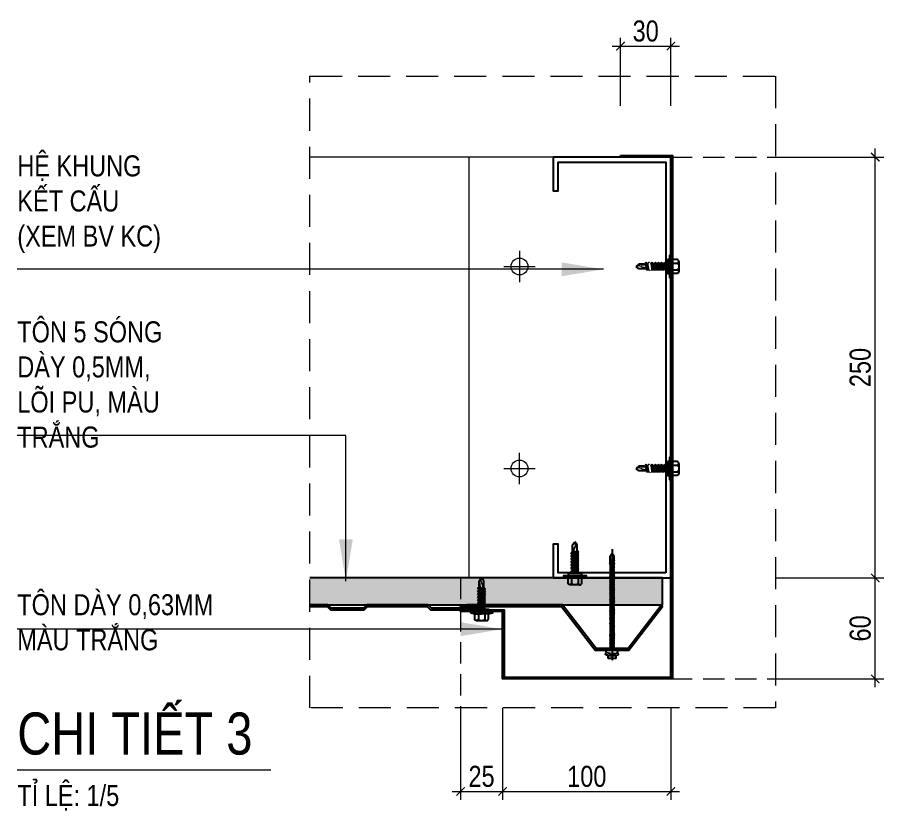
# Model space of a CAD drawing. Header units: millimetres. Extents: x -547695 to 905972, y -1055718 to 167349.
# Drawn here: x -526862 to -524288, y -1050997 to -1048640 of the extents above; entities that cross this region are included whole.
import ezdxf
from ezdxf.xclip import XClip

# ---------------------------------------------------------------- set-up
doc = ezdxf.new("R2010")
doc.units = ezdxf.units.MM
doc.header["$XCLIPFRAME"] = 0
doc.linetypes.add('02SEC7$0$ACAD_ISO04W100', pattern=[30, 24, -3, 0, -3])
doc.linetypes.add('HIDDEN', pattern=[9.525, 6.35, -3.175])
doc.layers.get('DEFPOINTS').update_dxf_attribs({"color": 1, "lineweight": 25})
for name, color, linetype, lineweight in [('A-DIMS', 8, 'Continuous', 9), ('A-FINE', 255, 'Continuous', 25), ('A-HIDD', 45, 'HIDDEN', 9), ('A-LITE', 9, 'Continuous', 9), ('A-SYMBOLS', 10, 'Continuous', 13), ('A-TEXT', 255, 'Continuous', 25)]:
    doc.layers.add(name, color=color, linetype=linetype, lineweight=lineweight)
for name, color, linetype in [('A-TOLE', 152, 'Continuous'), ('XR_MC C C$0$A-CONC', 2, 'Continuous'), ('XR_MC C C$0$A-PATT', 251, 'Continuous')]:
    doc.layers.add(name, color=color, linetype=linetype)
doc.styles.add('VTK_Arial', font='arial.ttf', dxfattribs={"width": 0.8})
doc.dimstyles.new('A-2.5-DIM25', dxfattribs={"dimscale": 25, "dimtxt": 2.5, "dimasz": 1, "dimexe": 1, "dimexo": 0, "dimgap": 0.5, "dimtad": 1, "dimdec": 0, "dimzin": 12, "dimdsep": 46, "dimtxsty": 'VTK_Arial', "dimblk": 'ARCHTICK', "dimcen": 0, "dimdle": 1, "dimclrd": 256, "dimclre": 256, "dimclrt": 7, "dimadec": 1, "dimazin": 3, "dimtfac": 1, "dimtdec": 0, "dimtmove": 0, "dimatfit": 2, "dimfxl": 20, "dimtolj": 1, "dimtzin": 0, "dimlwd": -1, "dimlwe": -1, "dimarcsym": 0})

# ---------------------------------------------------------------- blocks, each defined once
blk = doc.blocks.new('12-14x20 HWFS')
at = {"layer": 'A-FINE'}
for p, q in [((-21.34, 4.07), (-20.74, 6.65)), ((-25.4, -3.01), (-25.4, 3)), ((-21.34, 1.92), (-24.4, 1.92)), ((-18.09, 1.68), (-18.67, 1.68)), ((-18.09, 1.68), (-17.72, 2.35)), ((-17.57, -1.69), (-18.09, 1.68)), ((-16.99, -2.36), (-17.72, 2.35)), ((-17.72, 2.35), (-17.07, 1.68)), ((-16.55, -1.67), (-17.07, 1.68)), ((-16.2, 1.68), (-17.07, 1.68)), ((-16.2, 1.68), (-15.83, 2.35)), ((-15.68, -1.69), (-16.2, 1.68)), ((-15.1, -2.38), (-15.83, 2.35)), ((-15.83, 2.35), (-15.18, 1.68)), ((-14.66, -1.69), (-15.18, 1.68)), ((-14.39, 1.68), (-15.18, 1.68)), ((-14.39, 1.68), (-14.03, 2.35)), ((-13.87, -1.69), (-14.39, 1.68)), ((-13.29, -2.38), (-14.03, 2.35)), ((-14.03, 2.35), (-13.37, 1.68)), ((-12.85, -1.69), (-13.37, 1.68)), ((-12.59, 1.68), (-13.37, 1.68)), ((-12.59, 1.68), (-12.22, 2.35)), ((-12.07, -1.69), (-12.59, 1.68)), ((-11.49, -2.38), (-12.22, 2.35)), ((-12.22, 2.35), (-11.57, 1.68)), ((-10.78, 1.68), (-11.57, 1.68)), ((-11.04, -1.69), (-11.57, 1.68)), ((-10.78, 1.68), (-10.42, 2.35)), ((-10.26, -1.69), (-10.78, 1.68)), ((-9.68, -2.38), (-10.42, 2.35)), ((-10.42, 2.35), (-9.76, 1.68)), ((-8.98, 1.68), (-9.76, 1.68)), ((-9.24, -1.69), (-9.76, 1.68)), ((-8.98, 1.68), (-8.61, 2.35)), ((-8.46, -1.69), (-8.98, 1.68)), ((-7.88, -2.38), (-8.61, 2.35)), ((-8.61, 2.35), (-7.96, 1.68)), ((-7.17, 1.68), (-7.96, 1.68)), ((-7.43, -1.69), (-7.96, 1.68)), ((-7.17, 1.68), (-6.81, 2.35)), ((-6.65, -1.69), (-7.17, 1.68)), ((-6.07, -2.38), (-6.81, 2.35)), ((-6.81, 2.35), (-6.15, 1.68)), ((-5.63, -1.69), (-6.15, 1.68)), ((-5.33, 1.41), (-1.72, 1.41)), ((-1.72, 1.41), (0, 0)), ((-1.72, -1.41), (0, 0)), ((-21.34, -1.93), (-24.4, -1.93)), ((-20.74, -6.66), (-21.34, -4.08)), ((-17.57, -1.69), (-18.67, -1.69)), ((-17.57, -1.69), (-16.99, -2.36)), ((-16.99, -2.36), (-16.55, -1.67)), ((-15.68, -1.69), (-16.56, -1.69)), ((-15.68, -1.69), (-15.1, -2.38)), ((-15.1, -2.38), (-14.66, -1.69)), ((-13.87, -1.69), (-14.66, -1.69)), ((-13.87, -1.69), (-13.29, -2.38)), ((-13.29, -2.38), (-12.85, -1.69)), ((-12.07, -1.69), (-12.85, -1.69)), ((-12.07, -1.69), (-11.49, -2.38)), ((-11.49, -2.38), (-11.04, -1.69)), ((-10.26, -1.69), (-11.04, -1.69)), ((-10.26, -1.69), (-9.68, -2.38)), ((-9.68, -2.38), (-9.24, -1.69)), ((-8.46, -1.69), (-9.24, -1.69)), ((-8.46, -1.69), (-7.88, -2.38)), ((-7.88, -2.38), (-7.43, -1.69)), ((-6.65, -1.69), (-7.43, -1.69)), ((-6.65, -1.69), (-6.07, -2.38)), ((-6.07, -2.38), (-5.63, -1.69)), ((-5.07, -1.43), (-1.72, -1.43))]:
    blk.add_line(p, q, dxfattribs=at)
for points in [[(-20.74, -6.66), (-20.74, 6.65), (-20.01, 6.65), (-20.01, -6.66)], [(-18.67, -4.09), (-18.67, 4.07), (-20.01, 4.07), (-20.01, -4.09)]]:
    blk.add_lwpolyline(points, close=True, dxfattribs=at)
for points in [[(-21.34, 1.92), (-24.4, 1.92, -0.414214), (-25.4, 2.92), (-25.4, 3.07, -0.414214), (-24.4, 4.07), (-21.34, 4.07), (-21.34, 0)], [(-21.34, -1.93), (-24.4, -1.93, 0.414214), (-25.4, -2.93), (-25.4, -3.08, 0.414214), (-24.4, -4.08), (-21.34, -4.08), (-21.34, 0)]]:
    blk.add_lwpolyline(points, format="xyb", dxfattribs=at)
for centre, radius, start, end in [((-24.4, 0.92), 1, 90, 180), ((-5.3, 2.88), 1.47, 234.6943, 269.0006), ((-24.4, -0.93), 1, 180, 270), ((-5.06, -2.17), 0.739, 89.3021, 139.9159)]:
    blk.add_arc(centre, radius, start, end, dxfattribs=at)
at = {"layer": 'A-FINE', "lineweight": 20}
for points in [[(-6.01, 0.73), (-5.36, 0.75), (-4.22, 0.73), (-3.68, 0.41)], [(-3.73, 0.25), (-4.24, 0.57), (-5.34, 0.59), (-5.98, 0.57)], [(-2.45, -0.38), (-2.86, -0.23), (-3.32, 0), (-3.73, 0.25)], [(-3.68, 0.41), (-3.27, 0.16), (-2.82, -0.08), (-2.41, -0.22)], [(0, 0), (-1.78, -0.72), (-2.09, -0.51), (-2.45, -0.38)], [(-2.41, -0.22), (-2.08, -0.34), (-1.79, -0.48), (0, 0)], [(-1.79, -0.45), (-1.59, -0.43), (0, 0), (0, 0)], [(-3.31, -1.04), (-3.5, -1), (-4.96, -0.93), (-5.75, -0.9)], [(-3.04, -1.42), (-3.04, -1.42), (-3.04, -1.09), (-3.31, -1.04)], [(-2.45, -0.29), (-2.45, -0.29), (-1.98, -0.47), (-1.79, -0.45)]]:
    blk.add_open_spline(points, degree=3, dxfattribs=at)
blk = doc.blocks.new('XR_MC C C$0$12-14x20 HWFS')
for p, q in [((-21.34, 4.07), (-20.74, 6.65)), ((-25.4, -3.01), (-25.4, 3)), ((-21.34, 1.92), (-24.4, 1.92)), ((-18.09, 1.68), (-18.67, 1.68)), ((-18.09, 1.68), (-17.72, 2.35)), ((-17.57, -1.69), (-18.09, 1.68)), ((-16.99, -2.36), (-17.72, 2.35)), ((-17.72, 2.35), (-17.07, 1.68)), ((-16.55, -1.67), (-17.07, 1.68)), ((-16.2, 1.68), (-17.07, 1.68)), ((-16.2, 1.68), (-15.83, 2.35)), ((-15.68, -1.69), (-16.2, 1.68)), ((-15.1, -2.38), (-15.83, 2.35)), ((-15.83, 2.35), (-15.18, 1.68)), ((-14.66, -1.69), (-15.18, 1.68)), ((-14.39, 1.68), (-15.18, 1.68)), ((-14.39, 1.68), (-14.03, 2.35)), ((-13.87, -1.69), (-14.39, 1.68)), ((-13.29, -2.38), (-14.03, 2.35)), ((-14.03, 2.35), (-13.37, 1.68)), ((-12.85, -1.69), (-13.37, 1.68)), ((-12.59, 1.68), (-13.37, 1.68)), ((-12.59, 1.68), (-12.22, 2.35)), ((-12.07, -1.69), (-12.59, 1.68)), ((-11.49, -2.38), (-12.22, 2.35)), ((-12.22, 2.35), (-11.57, 1.68)), ((-10.78, 1.68), (-11.57, 1.68)), ((-11.04, -1.69), (-11.57, 1.68)), ((-10.78, 1.68), (-10.42, 2.35)), ((-10.26, -1.69), (-10.78, 1.68)), ((-9.68, -2.38), (-10.42, 2.35)), ((-10.42, 2.35), (-9.76, 1.68)), ((-8.98, 1.68), (-9.76, 1.68)), ((-9.24, -1.69), (-9.76, 1.68)), ((-7.88, -2.38), (-8.61, 2.35)), ((-7.17, 1.68), (-7.96, 1.68)), ((-7.17, 1.68), (-6.81, 2.35)), ((-6.65, -1.69), (-7.17, 1.68)), ((-6.07, -2.38), (-6.81, 2.35)), ((-6.81, 2.35), (-6.15, 1.68)), ((-5.63, -1.69), (-6.15, 1.68)), ((-5.33, 1.41), (-1.72, 1.41)), ((-1.72, 1.41), (0, 0)), ((-1.72, -1.41), (0, 0)), ((-21.34, -1.93), (-24.4, -1.93)), ((-20.74, -6.66), (-21.34, -4.08)), ((-17.57, -1.69), (-18.67, -1.69)), ((-17.57, -1.69), (-16.99, -2.36)), ((-16.99, -2.36), (-16.55, -1.67)), ((-15.68, -1.69), (-16.56, -1.69)), ((-15.68, -1.69), (-15.1, -2.38)), ((-15.1, -2.38), (-14.66, -1.69)), ((-13.87, -1.69), (-14.66, -1.69)), ((-13.87, -1.69), (-13.29, -2.38)), ((-13.29, -2.38), (-12.85, -1.69)), ((-12.07, -1.69), (-12.85, -1.69)), ((-12.07, -1.69), (-11.49, -2.38)), ((-11.49, -2.38), (-11.04, -1.69)), ((-10.26, -1.69), (-11.04, -1.69)), ((-10.26, -1.69), (-9.68, -2.38)), ((-9.68, -2.38), (-9.24, -1.69)), ((-8.46, -1.69), (-9.24, -1.69)), ((-6.65, -1.69), (-7.43, -1.69)), ((-6.65, -1.69), (-6.07, -2.38)), ((-6.07, -2.38), (-5.63, -1.69)), ((-5.07, -1.43), (-1.72, -1.43))]:
    blk.add_line(p, q)
for points in [[(-20.74, -6.66), (-20.74, 6.65), (-20.01, 6.65), (-20.01, -6.66)], [(-18.67, -4.09), (-18.67, 4.07), (-20.01, 4.07), (-20.01, -4.09)]]:
    blk.add_lwpolyline(points, close=True)
for points in [[(-21.34, 1.92), (-24.4, 1.92, -0.414214), (-25.4, 2.92), (-25.4, 3.07, -0.414214), (-24.4, 4.07), (-21.34, 4.07), (-21.34, 0)], [(-21.34, -1.93), (-24.4, -1.93, 0.414214), (-25.4, -2.93), (-25.4, -3.08, 0.414214), (-24.4, -4.08), (-21.34, -4.08), (-21.34, 0)]]:
    blk.add_lwpolyline(points, format="xyb")
at = {"ltscale": 100}
blk.add_lwpolyline([(-8.61, 2.35), (-8.98, 1.68), (-8.46, -1.69), (-7.88, -2.38), (-7.43, -1.69), (-7.96, 1.68)], close=True, dxfattribs=at)
for centre, radius, start, end in [((-24.4, 0.92), 1, 90, 180), ((-5.3, 2.88), 1.47, 234.6943, 269.0006), ((-24.4, -0.93), 1, 180, 270), ((-5.06, -2.17), 0.739, 89.3021, 139.9159)]:
    blk.add_arc(centre, radius, start, end)
at = {"lineweight": 20}
for points in [[(-6.01, 0.73), (-5.36, 0.75), (-4.22, 0.73), (-3.68, 0.41)], [(-3.73, 0.25), (-4.24, 0.57), (-5.34, 0.59), (-5.98, 0.57)], [(-2.45, -0.38), (-2.86, -0.23), (-3.32, 0), (-3.73, 0.25)], [(-3.68, 0.41), (-3.27, 0.16), (-2.82, -0.08), (-2.41, -0.22)], [(0, 0), (-1.78, -0.72), (-2.09, -0.51), (-2.45, -0.38)], [(-2.41, -0.22), (-2.08, -0.34), (-1.79, -0.48), (0, 0)], [(-1.79, -0.45), (-1.59, -0.43), (0, 0), (0, 0)], [(-3.31, -1.04), (-3.5, -1), (-4.96, -0.93), (-5.75, -0.9)], [(-3.04, -1.42), (-3.04, -1.42), (-3.04, -1.09), (-3.31, -1.04)], [(-2.45, -0.29), (-2.45, -0.29), (-1.98, -0.47), (-1.79, -0.45)]]:
    blk.add_open_spline(points, degree=3, dxfattribs=at)
blk.add_wipeout([(-7.96, 1.68), (-7.43, -1.69), (-7.88, -2.38), (-8.46, -1.69), (-8.98, 1.68), (-8.61, 2.35)])
blk = doc.blocks.new('_ARCHTICK')
at = {"color": 0, "linetype": 'ByBlock', "const_width": 0.15}
blk.add_lwpolyline([(-0.5, -0.5), (0.5, 0.5)], dxfattribs=at)
blk = doc.blocks.new('*D802')
at = {"layer": 'A-DIMS', "transparency": 16777216}
for p, q in [((-525545, -1050691.2), (-525545, -1050964.3)), ((-525419.9, -1050691.2), (-525419.9, -1050964.3)), ((-525570, -1050939.3), (-525394.9, -1050939.3))]:
    blk.add_line(p, q, dxfattribs=at)
at = {"layer": 'DEFPOINTS', "color": 0, "transparency": 16777216}
for p in [(-525545, -1050691.2), (-525419.9, -1050691.2), (-525419.9, -1050939.3)]:
    blk.add_point(p, dxfattribs=at)
at = {"layer": 'A-DIMS', "transparency": 16777216, "xscale": 25, "yscale": 25, "zscale": 25, "rotation": 180}
blk.add_blockref('_ARCHTICK', (-525545, -1050939.3), dxfattribs=at)
at = {"layer": 'A-DIMS', "transparency": 16777216, "xscale": 25, "yscale": 25, "zscale": 25}
blk.add_blockref('_ARCHTICK', (-525419.9, -1050939.3), dxfattribs=at)
at = {"layer": 'A-DIMS', "color": 7, "transparency": 16777216, "insert": (-525482.5, -1050894.9), "char_height": 62.5, "attachment_point": 5, "style": 'VTK_Arial'}
blk.add_mtext('\\A1;25', dxfattribs=at)
blk = doc.blocks.new('*D803')
at = {"layer": 'A-DIMS', "transparency": 16777216}
for p, q in [((-525419.9, -1050691.2), (-525419.9, -1050964.3)), ((-524919.9, -1050691.2), (-524919.9, -1050964.3)), ((-525444.9, -1050939.3), (-524894.9, -1050939.3))]:
    blk.add_line(p, q, dxfattribs=at)
at = {"layer": 'DEFPOINTS', "color": 0, "transparency": 16777216}
for p in [(-525419.9, -1050691.2), (-524919.9, -1050691.2), (-524919.9, -1050939.3)]:
    blk.add_point(p, dxfattribs=at)
at = {"layer": 'A-DIMS', "transparency": 16777216, "xscale": 25, "yscale": 25, "zscale": 25, "rotation": 180}
blk.add_blockref('_ARCHTICK', (-525419.9, -1050939.3), dxfattribs=at)
at = {"layer": 'A-DIMS', "transparency": 16777216, "xscale": 25, "yscale": 25, "zscale": 25}
blk.add_blockref('_ARCHTICK', (-524919.9, -1050939.3), dxfattribs=at)
at = {"layer": 'A-DIMS', "color": 7, "transparency": 16777216, "insert": (-525169.9, -1050894.9), "char_height": 62.5, "attachment_point": 5, "style": 'VTK_Arial'}
blk.add_mtext('\\A1;100', dxfattribs=at)
blk = doc.blocks.new('*D804')
at = {"layer": 'A-DIMS', "transparency": 16777216}
for p, q in [((-524312.9, -1050630.1), (-524312.9, -1050280.1)), ((-524608.9, -1050305.1), (-524287.9, -1050305.1)), ((-524608.9, -1050605.1), (-524287.9, -1050605.1))]:
    blk.add_line(p, q, dxfattribs=at)
at = {"layer": 'DEFPOINTS', "color": 0, "transparency": 16777216}
for p in [(-524608.9, -1050305.1), (-524312.9, -1050305.1), (-524608.9, -1050605.1)]:
    blk.add_point(p, dxfattribs=at)
at = {"layer": 'A-DIMS', "transparency": 16777216, "xscale": 25, "yscale": 25, "zscale": 25}
for p, rotation in [((-524312.9, -1050305.1), 90), ((-524312.9, -1050605.1), 270)]:
    blk.add_blockref('_ARCHTICK', p, dxfattribs=dict(at, rotation=rotation))
at = {"layer": 'A-DIMS', "color": 7, "transparency": 16777216, "insert": (-524357.4, -1050455.1), "char_height": 62.5, "attachment_point": 5, "rotation": 90, "style": 'VTK_Arial'}
blk.add_mtext('\\A1;60', dxfattribs=at)
blk = doc.blocks.new('*D805')
at = {"layer": 'A-DIMS', "transparency": 16777216}
for p, q in [((-524312.9, -1050330.1), (-524312.9, -1049030.1)), ((-524608.9, -1049055.1), (-524287.9, -1049055.1)), ((-524608.9, -1050305.1), (-524287.9, -1050305.1))]:
    blk.add_line(p, q, dxfattribs=at)
at = {"layer": 'DEFPOINTS', "color": 0, "transparency": 16777216}
for p in [(-524608.9, -1049055.1), (-524312.9, -1049055.1), (-524608.9, -1050305.1)]:
    blk.add_point(p, dxfattribs=at)
at = {"layer": 'A-DIMS', "transparency": 16777216, "xscale": 25, "yscale": 25, "zscale": 25}
for p, rotation in [((-524312.9, -1049055.1), 90), ((-524312.9, -1050305.1), 270)]:
    blk.add_blockref('_ARCHTICK', p, dxfattribs=dict(at, rotation=rotation))
at = {"layer": 'A-DIMS', "color": 7, "transparency": 16777216, "insert": (-524357.4, -1049680.1), "char_height": 62.5, "attachment_point": 5, "rotation": 90, "style": 'VTK_Arial'}
blk.add_mtext('\\A1;250', dxfattribs=at)
blk = doc.blocks.new('*D806')
at = {"layer": 'A-DIMS', "transparency": 16777216}
for p, q in [((-525069.9, -1048903), (-525069.9, -1048700.5)), ((-524919.9, -1048903), (-524919.9, -1048700.5)), ((-525094.9, -1048725.5), (-524894.9, -1048725.5))]:
    blk.add_line(p, q, dxfattribs=at)
at = {"layer": 'DEFPOINTS', "color": 0, "transparency": 16777216}
for p in [(-524919.9, -1048725.5), (-525069.9, -1048903), (-524919.9, -1048903)]:
    blk.add_point(p, dxfattribs=at)
at = {"layer": 'A-DIMS', "transparency": 16777216, "xscale": 25, "yscale": 25, "zscale": 25, "rotation": 180}
blk.add_blockref('_ARCHTICK', (-525069.9, -1048725.5), dxfattribs=at)
at = {"layer": 'A-DIMS', "transparency": 16777216, "xscale": 25, "yscale": 25, "zscale": 25}
blk.add_blockref('_ARCHTICK', (-524919.9, -1048725.5), dxfattribs=at)
at = {"layer": 'A-DIMS', "color": 7, "transparency": 16777216, "insert": (-524994.9, -1048681), "char_height": 62.5, "attachment_point": 5, "style": 'VTK_Arial'}
blk.add_mtext('\\A1;30', dxfattribs=at)
blk = doc.blocks.new('*U772')
blk.add_line((30.12, 0), (0, 0))
at = {"color": 7, "style": 'VTK_Arial', "width": 0.8}
blk.add_attdef('SECTION', (0, 1.86), '', height=5, dxfattribs=at)
at = {"color": 7, "linetype": 'Continuous', "style": 'VTK_Arial', "width": 0.8, "flags": 8}
blk.add_attdef('SCALE-I', (0, -4.25), '', height=2.5, dxfattribs=at)
blk = doc.blocks.new('A$C5124ef2e')
h = blk.add_hatch()
h.set_pattern_fill('HONEY', color=251, scale=5)
h.set_pattern_definition([(0, (-1012210.313, -203840.226), (23.8125, 13.74815322), [15.875, -31.75]), (120, (-1012210.313, -203840.226), (-23.81249995, 13.74815332), [15.875, -31.75]), (60, (-1012210.313, -203840.226), (5e-08, 27.49630654), [-31.75, 15.875])])
h.paths.add_polyline_path([(-5100, 80), (0, 80), (0, 0), (-5100, 0)])
at = {"layer": 'A-FINE'}
blk.add_lwpolyline([(-5100, 80), (0, 80), (0, 0), (-5100, 0)], close=True, dxfattribs=at)
at = {"layer": 'A-TOLE', "ltscale": 0.1}
blk.add_lwpolyline([(-5400, 85), (-5300, 215), (-5200, 215), (-5100, 85), (-5100, 85), (-5100, 85), (-4821.2, 85), (-4811.2, 95), (-4711.2, 95), (-4701.2, 85), (-4612.5, 85), (-4523.8, 85), (-4513.8, 95), (-4413.8, 95), (-4403.8, 85), (-4125, 85), (-4025, 215), (-3925, 215), (-3825, 85), (-3825, 85), (-3825, 85), (-3546.2, 85), (-3536.2, 95), (-3436.2, 95), (-3426.2, 85), (-3337.5, 85), (-3248.8, 85), (-3238.8, 95), (-3138.8, 95), (-3128.8, 85), (-2850, 85), (-2750, 215), (-2650, 215), (-2550, 85), (-2550, 85), (-2550, 85), (-2271.2, 85), (-2261.2, 95), (-2161.2, 95), (-2151.2, 85), (-2062.5, 85), (-1973.8, 85), (-1963.8, 95), (-1863.8, 95), (-1853.8, 85), (-1575, 85), (-1475, 215), (-1375, 215), (-1275, 85), (-1275, 85), (-1275, 85), (-996.2, 85), (-986.2, 95), (-886.2, 95), (-876.2, 85), (-787.5, 85), (-698.8, 85), (-688.8, 95), (-588.8, 95), (-578.8, 85), (-300, 85), (-200, 215), (-100, 215), (0, 85), (0, 85), (0, 85), (-4, 82), (-102.5, 210), (-197.5, 210), (-297.5, 80), (-580.9, 80), (-590.9, 90), (-686.7, 90), (-696.7, 80), (-787.5, 80), (-878.3, 80), (-888.3, 90), (-984.1, 90), (-994.1, 80), (-1277.5, 80), (-1377.5, 210), (-1472.5, 210), (-1572.5, 80), (-1855.9, 80), (-1865.9, 90), (-1961.7, 90), (-1971.7, 80), (-2062.5, 80), (-2153.3, 80), (-2163.3, 90), (-2259.1, 90), (-2269.1, 80), (-2552.5, 80), (-2652.5, 210), (-2747.5, 210), (-2847.5, 80), (-3130.9, 80), (-3140.9, 90), (-3236.7, 90), (-3246.7, 80), (-3337.5, 80), (-3428.3, 80), (-3438.3, 90), (-3534.1, 90), (-3544.1, 80), (-3827.5, 80), (-3927.5, 210), (-4022.5, 210), (-4122.5, 80), (-4405.9, 80), (-4415.9, 90), (-4511.7, 90), (-4521.7, 80), (-4612.5, 80), (-4703.3, 80), (-4713.3, 90), (-4809.1, 90), (-4819.1, 80), (-5102.5, 80), (-5202.5, 210), (-5297.5, 210), (-5396, 82)], close=True, dxfattribs=at)
blk = doc.blocks.new('A$Ca5be5e44')
for p, q in [((0.3, 287.7), (-5.5, 280)), ((6.1, 280), (0.3, 287.7)), ((0.3, 287.7), (3.7, 267.1)), ((3.8, 280), (0.3, 287.7)), ((6.9, 257.4), (-6.8, 259.8)), ((-5.5, 264.5), (-5.5, 280)), ((-5.5, 274.8), (-4.9, 267.7)), ((6.1, 262.4), (-5.5, 264.5)), ((5.8, 258.9), (-5.3, 260.9)), ((5.6, 256.3), (-5.1, 258.2)), ((-5, 256.9), (-5.1, 258.2)), ((3.8, 280), (3.7, 267.1)), ((7.4, 267.1), (3.7, 267.1)), ((6.1, 280), (3.8, 280)), ((5.8, 258.9), (6.1, 262.4)), ((6.1, 268.3), (6.1, 280)), ((6.1, 262.4), (6.1, 266)), ((6.6, 253.6), (-6.3, 255.9)), ((6.5, 249.7), (-5.8, 251.9)), ((6.1, 245.9), (-5.8, 248)), ((6.1, 242), (-5.4, 244)), ((6.1, 238.1), (-5.4, 240.1)), ((6.1, 234.2), (-5.4, 236.2)), ((6.1, 230.3), (-5.4, 232.3)), ((5.5, 255.1), (-5, 256.9)), ((5.3, 252.5), (-4.8, 254.3)), ((-4.8, 253), (-4.8, 254.3)), ((5.2, 251.2), (-4.8, 253)), ((5, 248.6), (-4.6, 250.4)), ((-4.5, 249.1), (-4.6, 250.4)), ((5, 247.5), (-4.5, 249.1)), ((4.8, 244.8), (-4.4, 246.4)), ((-4.3, 245.1), (-4.4, 246.4)), ((4.8, 243.5), (-4.3, 245.1)), ((4.7, 240.9), (-4.2, 242.5)), ((-4.2, 241.2), (-4.2, 242.5)), ((4.7, 239.6), (-4.2, 241.2)), ((4.6, 237), (-4.1, 238.6)), ((-4.1, 237.3), (-4.1, 238.6)), ((4.6, 235.7), (-4.1, 237.3)), ((4.7, 233.1), (-4.1, 234.7)), ((-4.1, 233.4), (-4.1, 234.7)), ((4.7, 231.8), (-4.1, 233.4)), ((4.6, 235.7), (4.6, 237)), ((4.7, 239.6), (4.7, 240.9)), ((4.7, 231.8), (4.7, 233.1)), ((4.8, 243.5), (4.8, 244.8)), ((5, 247.5), (5, 248.6)), ((5.2, 251.2), (5.3, 252.5)), ((5.5, 255.1), (5.6, 256.3)), ((6.6, 218.3), (-6.3, 220.6)), ((6.7, 222.4), (-5.8, 224.6)), ((6.5, 214.4), (-5.8, 216.6)), ((6.1, 210.6), (-5.8, 212.7)), ((6.4, 226.3), (-5.5, 228.4)), ((6.1, 206.7), (-5.4, 208.8)), ((-4.8, 221.8), (-4.7, 223.1)), ((5.6, 220), (-4.8, 221.8)), ((5.3, 217.3), (-4.8, 219)), ((-4.8, 217.8), (-4.8, 219)), ((5.2, 216), (-4.8, 217.8)), ((5.4, 221.3), (-4.7, 223.1)), ((5, 213.4), (-4.6, 215.1)), ((-4.5, 213.8), (-4.6, 215.1)), ((-4.5, 225.7), (-4.4, 226.9)), ((5.2, 224), (-4.5, 225.7)), ((5, 212.3), (-4.5, 213.8)), ((5.1, 225.3), (-4.4, 226.9)), ((4.8, 209.5), (-4.4, 211.2)), ((-4.3, 209.9), (-4.4, 211.2)), ((-4.3, 229.5), (-4.2, 230.8)), ((4.9, 227.9), (-4.3, 229.5)), ((4.8, 208.3), (-4.3, 209.9)), ((4.8, 229.2), (-4.2, 230.8)), ((4.7, 205.7), (-4.2, 207.2)), ((-4.2, 205.9), (-4.2, 207.2)), ((4.7, 204.4), (-4.2, 205.9)), ((4.9, 227.9), (4.8, 229.2)), ((4.8, 208.3), (4.8, 209.5)), ((5, 212.3), (5, 213.4)), ((5.2, 224), (5.1, 225.3)), ((5.2, 216), (5.3, 217.3)), ((5.6, 220), (5.4, 221.3)), ((6.6, 183.1), (-6.3, 185.4)), ((6.7, 187.1), (-5.8, 189.3)), ((6.5, 179.2), (-5.8, 181.4)), ((6.4, 191.1), (-5.5, 193.2)), ((6.1, 202.8), (-5.4, 204.9)), ((6.1, 198.9), (-5.4, 201)), ((6.1, 195), (-5.4, 197.1)), ((-4.8, 186.6), (-4.7, 187.8)), ((5.6, 184.7), (-4.8, 186.6)), ((5.3, 182), (-4.8, 183.8)), ((-4.8, 182.5), (-4.8, 183.8)), ((5.2, 180.7), (-4.8, 182.5)), ((5.4, 186), (-4.7, 187.8)), ((-4.5, 190.4), (-4.4, 191.7)), ((5.2, 188.7), (-4.5, 190.4)), ((5.1, 190), (-4.4, 191.7)), ((-4.3, 194.3), (-4.2, 195.5)), ((4.9, 192.7), (-4.3, 194.3)), ((4.8, 194), (-4.2, 195.5)), ((4.6, 201.8), (-4.1, 203.3)), ((-4.1, 202), (-4.1, 203.3)), ((4.6, 200.5), (-4.1, 202)), ((4.7, 197.9), (-4.1, 199.4)), ((-4.1, 198.1), (-4.1, 199.4)), ((4.7, 196.6), (-4.1, 198.1)), ((4.6, 200.5), (4.6, 201.8)), ((4.7, 204.4), (4.7, 205.7)), ((4.7, 196.6), (4.7, 197.9)), ((4.9, 192.7), (4.8, 194)), ((5.2, 188.7), (5.1, 190)), ((5.2, 180.7), (5.3, 182)), ((5.6, 184.7), (5.4, 186)), ((6.1, 175.4), (-5.8, 177.5)), ((6.4, 155.8), (-5.5, 157.9)), ((6.1, 171.5), (-5.4, 173.5)), ((6.1, 167.6), (-5.4, 169.6)), ((6.1, 163.7), (-5.4, 165.7)), ((6.1, 159.8), (-5.4, 161.8)), ((5, 178.2), (-4.6, 179.9)), ((-4.5, 178.6), (-4.6, 179.9)), ((5, 177.1), (-4.5, 178.6)), ((-4.5, 155.2), (-4.4, 156.4)), ((5.2, 153.5), (-4.5, 155.2)), ((4.8, 174.3), (-4.4, 175.9)), ((-4.3, 174.6), (-4.4, 175.9)), ((5.1, 154.8), (-4.4, 156.4)), ((4.8, 173), (-4.3, 174.6)), ((-4.3, 159), (-4.2, 160.3)), ((4.9, 157.4), (-4.3, 159)), ((4.7, 170.4), (-4.2, 172)), ((-4.2, 170.7), (-4.2, 172)), ((4.7, 169.1), (-4.2, 170.7)), ((4.8, 158.7), (-4.2, 160.3)), ((4.6, 166.5), (-4.1, 168.1)), ((-4.1, 166.8), (-4.1, 168.1)), ((4.6, 165.2), (-4.1, 166.8)), ((4.7, 162.6), (-4.1, 164.2)), ((-4.1, 162.9), (-4.1, 164.2)), ((4.7, 161.3), (-4.1, 162.9)), ((4.6, 165.2), (4.6, 166.5)), ((4.7, 169.1), (4.7, 170.4)), ((4.7, 161.3), (4.7, 162.6)), ((4.8, 173), (4.8, 174.3)), ((4.9, 157.4), (4.8, 158.7)), ((5, 177.1), (5, 178.2)), ((5.2, 153.5), (5.1, 154.8)), ((6.6, 147.8), (-6.3, 150.1)), ((6.7, 151.9), (-5.8, 154.1)), ((6.5, 144), (-5.8, 146.1)), ((6.1, 140.1), (-5.8, 142.2)), ((6.1, 136.2), (-5.4, 138.3)), ((6.1, 132.3), (-5.4, 134.4)), ((6.1, 128.4), (-5.4, 130.5)), ((-4.8, 151.3), (-4.7, 152.6)), ((5.6, 149.5), (-4.8, 151.3)), ((5.3, 146.8), (-4.8, 148.6)), ((-4.8, 147.3), (-4.8, 148.6)), ((5.2, 145.5), (-4.8, 147.3)), ((5.4, 150.8), (-4.7, 152.6)), ((5, 142.9), (-4.6, 144.7)), ((-4.5, 143.3), (-4.6, 144.7)), ((5, 141.8), (-4.5, 143.3)), ((4.8, 139), (-4.4, 140.7)), ((-4.3, 139.4), (-4.4, 140.7)), ((4.8, 137.8), (-4.3, 139.4)), ((4.7, 135.2), (-4.2, 136.7)), ((-4.2, 135.5), (-4.2, 136.7)), ((4.7, 133.9), (-4.2, 135.5)), ((4.6, 131.3), (-4.1, 132.8)), ((-4.1, 131.5), (-4.1, 132.8)), ((4.6, 130), (-4.1, 131.5)), ((4.7, 127.4), (-4.1, 128.9)), ((-4.1, 127.6), (-4.1, 128.9)), ((4.6, 130), (4.6, 131.3)), ((4.7, 133.9), (4.7, 135.2)), ((4.8, 137.8), (4.8, 139)), ((5, 141.8), (5, 142.9)), ((5.2, 145.5), (5.3, 146.8)), ((5.6, 149.5), (5.4, 150.8)), ((6.6, 112.6), (-6.3, 114.9)), ((6.7, 116.6), (-5.8, 118.9)), ((6.5, 108.7), (-5.8, 110.9)), ((6.1, 104.9), (-5.8, 107)), ((6.4, 120.6), (-5.5, 122.7)), ((6.1, 124.5), (-5.4, 126.6)), ((6.1, 101), (-5.4, 103)), ((-4.8, 116.1), (-4.7, 117.4)), ((5.6, 114.3), (-4.8, 116.1)), ((5.3, 111.5), (-4.8, 113.3)), ((-4.8, 112), (-4.8, 113.3)), ((5.2, 110.2), (-4.8, 112)), ((5.4, 115.6), (-4.7, 117.4)), ((5, 107.7), (-4.6, 109.4)), ((-4.5, 108.1), (-4.6, 109.4)), ((-4.5, 119.9), (-4.4, 121.2)), ((5.2, 118.2), (-4.5, 119.9)), ((5, 106.6), (-4.5, 108.1)), ((5.1, 119.5), (-4.4, 121.2)), ((4.8, 103.8), (-4.4, 105.4)), ((-4.3, 104.1), (-4.4, 105.4)), ((-4.3, 123.8), (-4.2, 125.1)), ((4.9, 122.2), (-4.3, 123.8)), ((4.8, 102.5), (-4.3, 104.1)), ((4.8, 123.5), (-4.2, 125.1)), ((4.7, 126.1), (-4.1, 127.6)), ((4.7, 126.1), (4.7, 127.4)), ((4.9, 122.2), (4.8, 123.5)), ((4.8, 102.5), (4.8, 103.8)), ((5, 106.6), (5, 107.7)), ((5.2, 118.2), (5.1, 119.5)), ((5.2, 110.2), (5.3, 111.5)), ((5.6, 114.3), (5.4, 115.6)), ((6.6, 77.4), (-6.3, 79.6)), ((6.7, 81.4), (-5.8, 83.6)), ((6.4, 85.4), (-5.5, 87.4)), ((6.1, 97.1), (-5.4, 99.1)), ((6.1, 93.2), (-5.4, 95.2)), ((6.1, 89.3), (-5.4, 91.3)), ((-4.8, 80.8), (-4.7, 82.1)), ((5.6, 79), (-4.8, 80.8)), ((5.3, 76.3), (-4.8, 78.1)), ((-4.8, 76.8), (-4.8, 78.1)), ((5.4, 80.3), (-4.7, 82.1)), ((-4.5, 84.7), (-4.4, 86)), ((5.2, 83), (-4.5, 84.7)), ((5.1, 84.3), (-4.4, 86)), ((-4.3, 88.5), (-4.2, 89.8)), ((4.9, 86.9), (-4.3, 88.5)), ((4.7, 99.9), (-4.2, 101.5)), ((-4.2, 100.2), (-4.2, 101.5)), ((4.7, 98.6), (-4.2, 100.2)), ((4.8, 88.2), (-4.2, 89.8)), ((4.6, 96), (-4.1, 97.6)), ((-4.1, 96.3), (-4.1, 97.6)), ((4.6, 94.8), (-4.1, 96.3)), ((4.7, 92.1), (-4.1, 93.7)), ((-4.1, 92.4), (-4.1, 93.7)), ((4.7, 90.8), (-4.1, 92.4)), ((4.6, 94.8), (4.6, 96)), ((4.7, 98.6), (4.7, 99.9)), ((4.7, 90.8), (4.7, 92.1)), ((4.9, 86.9), (4.8, 88.2)), ((5.2, 83), (5.1, 84.3)), ((5.6, 79), (5.4, 80.3)), ((6.5, 73.5), (-5.8, 75.7)), ((6.1, 69.6), (-5.8, 71.8)), ((6.4, 50.1), (-5.5, 52.2)), ((6.1, 65.7), (-5.4, 67.8)), ((6.1, 61.8), (-5.4, 63.9)), ((6.1, 57.9), (-5.4, 60)), ((6.1, 54.1), (-5.4, 56.1)), ((5.2, 75), (-4.8, 76.8)), ((5, 72.4), (-4.6, 74.2)), ((-4.5, 72.8), (-4.6, 74.2)), ((5, 71.3), (-4.5, 72.8)), ((4.8, 68.6), (-4.4, 70.2)), ((-4.3, 68.9), (-4.4, 70.2)), ((4.8, 67.3), (-4.3, 68.9)), ((-4.3, 53.3), (-4.2, 54.6)), ((4.9, 51.7), (-4.3, 53.3)), ((4.7, 64.7), (-4.2, 66.3)), ((-4.2, 65), (-4.2, 66.3)), ((4.7, 63.4), (-4.2, 65)), ((4.8, 53), (-4.2, 54.6)), ((4.6, 60.8), (-4.1, 62.3)), ((-4.1, 61.1), (-4.1, 62.3)), ((4.6, 59.5), (-4.1, 61.1)), ((4.7, 56.9), (-4.1, 58.4)), ((-4.1, 57.2), (-4.1, 58.4)), ((4.7, 55.6), (-4.1, 57.2)), ((4.6, 59.5), (4.6, 60.8)), ((4.7, 63.4), (4.7, 64.7)), ((4.7, 55.6), (4.7, 56.9)), ((4.8, 67.3), (4.8, 68.6)), ((4.9, 51.7), (4.8, 53)), ((5, 71.3), (5, 72.4)), ((5.2, 75), (5.3, 76.3)), ((6.6, 42.1), (-6.3, 44.4)), ((6.7, 46.2), (-5.8, 48.4)), ((6.5, 38.2), (-5.8, 40.4)), ((6.1, 34.4), (-5.8, 36.5)), ((6.1, 30.5), (-5.4, 32.5)), ((6.1, 26.6), (-5.4, 28.6)), ((-4.8, 45.6), (-4.7, 46.9)), ((5.6, 43.8), (-4.8, 45.6)), ((5.3, 41), (-4.8, 42.8)), ((-4.8, 41.5), (-4.8, 42.8)), ((5.2, 39.8), (-4.8, 41.5)), ((5.4, 45.1), (-4.7, 46.9)), ((5, 37.2), (-4.6, 38.9)), ((-4.5, 37.6), (-4.6, 38.9)), ((-4.5, 49.4), (-4.4, 50.7)), ((5.2, 47.7), (-4.5, 49.4)), ((5, 36.1), (-4.5, 37.6)), ((5.1, 49), (-4.4, 50.7)), ((4.8, 33.3), (-4.4, 35)), ((-4.3, 33.6), (-4.4, 35)), ((4.8, 32), (-4.3, 33.6)), ((4.7, 29.4), (-4.2, 31)), ((-4.2, 29.7), (-4.2, 31)), ((4.7, 28.2), (-4.2, 29.7)), ((4.6, 25.6), (-4.1, 27.1)), ((-4.1, 25.8), (-4.1, 27.1)), ((4.6, 24.3), (-4.1, 25.8)), ((4.7, 28.2), (4.7, 29.4)), ((4.8, 32), (4.8, 33.3)), ((5, 36.1), (5, 37.2)), ((5.2, 47.7), (5.1, 49)), ((5.2, 39.8), (5.3, 41)), ((5.6, 43.8), (5.4, 45.1)), ((-15.1, -7.7), (-19.4, 0)), ((-5.8, 0), (-19.4, 0)), ((7.1, 2.7), (-6.1, 5)), ((6.7, 10.9), (-5.8, 13.1)), ((6.7, 6.8), (-5.8, 9)), ((-5.8, 0), (-5.8, 4.5)), ((6.4, 14.9), (-5.5, 17)), ((6.1, 22.7), (-5.4, 24.7)), ((6.1, 18.8), (-5.4, 20.8)), ((5.8, 1.6), (-5.1, 3.5)), ((-4.8, 10.4), (-4.7, 11.6)), ((5.6, 8.5), (-4.8, 10.4)), ((-4.8, 6.2), (-4.7, 7.5)), ((5.6, 4.4), (-4.8, 6.2)), ((5.4, 9.8), (-4.7, 11.6)), ((5.4, 5.7), (-4.7, 7.5)), ((-4.5, 14.2), (-4.4, 15.5)), ((5.2, 12.5), (-4.5, 14.2)), ((5.1, 13.8), (-4.4, 15.5)), ((-4.3, 18), (-4.2, 19.3)), ((4.9, 16.4), (-4.3, 18)), ((4.8, 17.7), (-4.2, 19.3)), ((4.7, 21.6), (-4.1, 23.2)), ((-4.1, 21.9), (-4.1, 23.2)), ((4.7, 20.4), (-4.1, 21.9)), ((4.6, 24.3), (4.6, 25.6)), ((4.7, 20.4), (4.7, 21.6)), ((4.9, 16.4), (4.8, 17.7)), ((5.2, 12.5), (5.1, 13.8)), ((5.6, 8.5), (5.4, 9.8)), ((5.6, 4.4), (5.4, 5.7)), ((5.8, 0), (5.8, 1.6)), ((5.8, 0), (19.4, 0)), ((15.1, -7.7), (19.4, 0)), ((-19.4, -13.2), (-18.6, -7.1)), ((-5.8, -15.3), (-19.4, -13.2)), ((-5, -9.2), (-18.6, -7.1)), ((14.3, -15.3), (-14.3, -15.3)), ((-14.3, -16.6), (-14.3, -15.3)), ((14.3, -16.6), (-14.3, -16.6)), ((-11.9, -24.3), (-11.9, -16.6)), ((11.9, -24.3), (-11.9, -24.3)), ((5, -9.2), (18.6, -7.1)), ((5.8, -15.3), (19.4, -13.2)), ((11.9, -24.3), (11.9, -16.6)), ((14.3, -16.6), (14.3, -15.3)), ((19.4, -13.2), (18.6, -7.1))]:
    blk.add_line(p, q)
at = {"linetype": '02SEC7$0$ACAD_ISO04W100', "ltscale": 0.5}
blk.add_line((0, 300.1), (0, -32.1), dxfattribs=at)
for points in [[(-5.1, 258.2), (-6.8, 259.8), (-5.3, 260.9)], [(7.4, 267.1), (6.1, 268.3), (3.7, 267.1)], [(7.4, 267.1), (6.1, 266), (3.7, 267.1)], [(5.8, 258.9), (6.9, 257.4), (5.6, 256.3)], [(-4.8, 254.3), (-6.3, 255.9), (-5, 256.9)], [(-4.6, 250.4), (-5.8, 251.9), (-4.8, 253)], [(-4.4, 246.4), (-5.8, 248), (-4.5, 249.1)], [(-4.2, 242.5), (-5.4, 244), (-4.3, 245.1)], [(-4.1, 238.6), (-5.4, 240.1), (-4.2, 241.2)], [(-4.1, 234.7), (-5.4, 236.2), (-4.1, 237.3)], [(-4.2, 230.8), (-5.4, 232.3), (-4.1, 233.4)], [(4.7, 239.6), (6.1, 238.1), (4.6, 237)], [(4.6, 235.7), (6.1, 234.2), (4.7, 233.1)], [(4.8, 243.5), (6.1, 242), (4.7, 240.9)], [(4.7, 231.8), (6.1, 230.3), (4.8, 229.2)], [(5, 247.5), (6.1, 245.9), (4.8, 244.8)], [(5.2, 251.2), (6.5, 249.7), (5, 248.6)], [(5.5, 255.1), (6.6, 253.6), (5.3, 252.5)], [(-4.8, 219), (-6.3, 220.6), (-4.8, 221.8)], [(-4.7, 223.1), (-5.8, 224.6), (-4.5, 225.7)], [(-4.6, 215.1), (-5.8, 216.6), (-4.8, 217.8)], [(-4.4, 211.2), (-5.8, 212.7), (-4.5, 213.8)], [(-4.4, 226.9), (-5.5, 228.4), (-4.3, 229.5)], [(-4.2, 207.2), (-5.4, 208.8), (-4.3, 209.9)], [(-4.1, 203.3), (-5.4, 204.9), (-4.2, 205.9)], [(4.8, 208.3), (6.1, 206.7), (4.7, 205.7)], [(5, 212.3), (6.1, 210.6), (4.8, 209.5)], [(4.9, 227.9), (6.4, 226.3), (5.1, 225.3)], [(5.2, 216), (6.5, 214.4), (5, 213.4)], [(5.2, 224), (6.7, 222.4), (5.4, 221.3)], [(5.6, 220), (6.6, 218.3), (5.3, 217.3)], [(-4.8, 183.8), (-6.3, 185.4), (-4.8, 186.6)], [(-4.7, 187.8), (-5.8, 189.3), (-4.5, 190.4)], [(-4.6, 179.9), (-5.8, 181.4), (-4.8, 182.5)], [(-4.4, 191.7), (-5.5, 193.2), (-4.3, 194.3)], [(-4.1, 199.4), (-5.4, 201), (-4.1, 202)], [(-4.2, 195.5), (-5.4, 197.1), (-4.1, 198.1)], [(4.7, 204.4), (6.1, 202.8), (4.6, 201.8)], [(4.6, 200.5), (6.1, 198.9), (4.7, 197.9)], [(4.7, 196.6), (6.1, 195), (4.8, 194)], [(4.9, 192.7), (6.4, 191.1), (5.1, 190)], [(5.2, 180.7), (6.5, 179.2), (5, 178.2)], [(5.2, 188.7), (6.7, 187.1), (5.4, 186)], [(5.6, 184.7), (6.6, 183.1), (5.3, 182)], [(-4.4, 175.9), (-5.8, 177.5), (-4.5, 178.6)], [(-4.7, 152.6), (-5.8, 154.1), (-4.5, 155.2)], [(-4.4, 156.4), (-5.5, 157.9), (-4.3, 159)], [(-4.2, 172), (-5.4, 173.5), (-4.3, 174.6)], [(-4.1, 168.1), (-5.4, 169.6), (-4.2, 170.7)], [(-4.1, 164.2), (-5.4, 165.7), (-4.1, 166.8)], [(-4.2, 160.3), (-5.4, 161.8), (-4.1, 162.9)], [(4.7, 169.1), (6.1, 167.6), (4.6, 166.5)], [(4.6, 165.2), (6.1, 163.7), (4.7, 162.6)], [(4.8, 173), (6.1, 171.5), (4.7, 170.4)], [(4.7, 161.3), (6.1, 159.8), (4.8, 158.7)], [(5, 177.1), (6.1, 175.4), (4.8, 174.3)], [(4.9, 157.4), (6.4, 155.8), (5.1, 154.8)], [(-4.8, 148.6), (-6.3, 150.1), (-4.8, 151.3)], [(-4.6, 144.7), (-5.8, 146.1), (-4.8, 147.3)], [(-4.4, 140.7), (-5.8, 142.2), (-4.5, 143.3)], [(-4.2, 136.7), (-5.4, 138.3), (-4.3, 139.4)], [(-4.1, 132.8), (-5.4, 134.4), (-4.2, 135.5)], [(-4.1, 128.9), (-5.4, 130.5), (-4.1, 131.5)], [(4.7, 133.9), (6.1, 132.3), (4.6, 131.3)], [(4.6, 130), (6.1, 128.4), (4.7, 127.4)], [(4.8, 137.8), (6.1, 136.2), (4.7, 135.2)], [(5, 141.8), (6.1, 140.1), (4.8, 139)], [(5.2, 145.5), (6.5, 144), (5, 142.9)], [(5.2, 153.5), (6.7, 151.9), (5.4, 150.8)], [(5.6, 149.5), (6.6, 147.8), (5.3, 146.8)], [(-4.8, 113.3), (-6.3, 114.9), (-4.8, 116.1)], [(-4.7, 117.4), (-5.8, 118.9), (-4.5, 119.9)], [(-4.6, 109.4), (-5.8, 110.9), (-4.8, 112)], [(-4.4, 105.4), (-5.8, 107), (-4.5, 108.1)], [(-4.4, 121.2), (-5.5, 122.7), (-4.3, 123.8)], [(-4.2, 125.1), (-5.4, 126.6), (-4.1, 127.6)], [(-4.2, 101.5), (-5.4, 103), (-4.3, 104.1)], [(4.7, 126.1), (6.1, 124.5), (4.8, 123.5)], [(5, 106.6), (6.1, 104.9), (4.8, 103.8)], [(4.9, 122.2), (6.4, 120.6), (5.1, 119.5)], [(5.2, 110.2), (6.5, 108.7), (5, 107.7)], [(5.2, 118.2), (6.7, 116.6), (5.4, 115.6)], [(5.6, 114.3), (6.6, 112.6), (5.3, 111.5)], [(-4.8, 78.1), (-6.3, 79.6), (-4.8, 80.8)], [(-4.7, 82.1), (-5.8, 83.6), (-4.5, 84.7)], [(-4.4, 86), (-5.5, 87.4), (-4.3, 88.5)], [(-4.1, 97.6), (-5.4, 99.1), (-4.2, 100.2)], [(-4.1, 93.7), (-5.4, 95.2), (-4.1, 96.3)], [(-4.2, 89.8), (-5.4, 91.3), (-4.1, 92.4)], [(4.7, 98.6), (6.1, 97.1), (4.6, 96)], [(4.6, 94.8), (6.1, 93.2), (4.7, 92.1)], [(4.8, 102.5), (6.1, 101), (4.7, 99.9)], [(4.7, 90.8), (6.1, 89.3), (4.8, 88.2)], [(4.9, 86.9), (6.4, 85.4), (5.1, 84.3)], [(5.2, 83), (6.7, 81.4), (5.4, 80.3)], [(5.6, 79), (6.6, 77.4), (5.3, 76.3)], [(-4.6, 74.2), (-5.8, 75.7), (-4.8, 76.8)], [(-4.4, 70.2), (-5.8, 71.8), (-4.5, 72.8)], [(-4.4, 50.7), (-5.5, 52.2), (-4.3, 53.3)], [(-4.2, 66.3), (-5.4, 67.8), (-4.3, 68.9)], [(-4.1, 62.3), (-5.4, 63.9), (-4.2, 65)], [(-4.1, 58.4), (-5.4, 60), (-4.1, 61.1)], [(-4.2, 54.6), (-5.4, 56.1), (-4.1, 57.2)], [(4.7, 63.4), (6.1, 61.8), (4.6, 60.8)], [(4.6, 59.5), (6.1, 57.9), (4.7, 56.9)], [(4.8, 67.3), (6.1, 65.7), (4.7, 64.7)], [(4.7, 55.6), (6.1, 54.1), (4.8, 53)], [(5, 71.3), (6.1, 69.6), (4.8, 68.6)], [(4.9, 51.7), (6.4, 50.1), (5.1, 49)], [(5.2, 75), (6.5, 73.5), (5, 72.4)], [(-4.8, 42.8), (-6.3, 44.4), (-4.8, 45.6)], [(-4.7, 46.9), (-5.8, 48.4), (-4.5, 49.4)], [(-4.6, 38.9), (-5.8, 40.4), (-4.8, 41.5)], [(-4.4, 35), (-5.8, 36.5), (-4.5, 37.6)], [(-4.2, 31), (-5.4, 32.5), (-4.3, 33.6)], [(-4.1, 27.1), (-5.4, 28.6), (-4.2, 29.7)], [(-4.1, 23.2), (-5.4, 24.7), (-4.1, 25.8)], [(4.7, 28.2), (6.1, 26.6), (4.6, 25.6)], [(4.8, 32), (6.1, 30.5), (4.7, 29.4)], [(5, 36.1), (6.1, 34.4), (4.8, 33.3)], [(5.2, 39.8), (6.5, 38.2), (5, 37.2)], [(5.2, 47.7), (6.7, 46.2), (5.4, 45.1)], [(5.6, 43.8), (6.6, 42.1), (5.3, 41)], [(-5.1, 3.5), (-6.1, 5), (-4.8, 6.2)], [(-4.7, 11.6), (-5.8, 13.1), (-4.5, 14.2)], [(-4.7, 7.5), (-5.8, 9), (-4.8, 10.4)], [(-4.4, 15.5), (-5.5, 17), (-4.3, 18)], [(-4.2, 19.3), (-5.4, 20.8), (-4.1, 21.9)], [(4.6, 24.3), (6.1, 22.7), (4.7, 21.6)], [(4.7, 20.4), (6.1, 18.8), (4.8, 17.7)], [(4.9, 16.4), (6.4, 14.9), (5.1, 13.8)], [(5.2, 12.5), (6.7, 10.9), (5.4, 9.8)], [(5.6, 8.5), (6.7, 6.8), (5.4, 5.7)], [(5.6, 4.4), (7.1, 2.7), (5.8, 1.6)]]:
    blk.add_lwpolyline(points)
for centre, radius, start, end in [((-0.5, 267.9), 4.33, 182.1463, 349.9999), ((-8.1, -11.9), 4.08, 304.5246, 41.2876), ((8.1, -11.9), 4.08, 138.7124, 235.4754)]:
    blk.add_arc(centre, radius, start, end)
for points in [[(-5.3, 260.9), (-5.3, 262.1), (-5.4, 263.3), (-5.5, 264.5)], [(5.8, 258.9), (5.9, 260.1), (6, 261.2), (6.1, 262.4)]]:
    blk.add_open_spline(points, degree=3)

msp = doc.modelspace()

# ---------------------------------------------------------------- linework, layer by layer
at = {"layer": 'A-HIDD', "ltscale": 10}
for p, q in [((-524919.9, -1049055.1), (-524608.9, -1049055.1)), ((-525545, -1050305.1), (-525545, -1050691.2)), ((-524919.9, -1050605.1), (-524608.9, -1050605.1))]:
    msp.add_line(p, q, dxfattribs=at)
at = {"layer": 'A-LITE'}
for p, q in [((-525519.9, -1049055.1), (-525992.2, -1049055.1)), ((-525369.9, -1049333.5), (-525369.9, -1049426.7)), ((-525416.5, -1049380.1), (-525323.3, -1049380.1)), ((-525369.9, -1050026.7), (-525369.9, -1049933.5)), ((-525416.5, -1049980.1), (-525323.3, -1049980.1)), ((-525519.9, -1050305.1), (-525992.2, -1050305.1))]:
    msp.add_line(p, q, dxfattribs=at)
msp.add_lwpolyline([(-524919.9, -1049055.1), (-525519.9, -1049055.1), (-525519.9, -1050305.1), (-524919.9, -1050305.1)], close=True, dxfattribs=at)
for centre in [(-525369.9, -1049380.1), (-525369.9, -1049980.1)]:
    msp.add_circle(centre, 25, dxfattribs=at)
at = {"layer": 'A-TOLE', "color": 1, "ltscale": 0.1}
msp.add_lwpolyline([(-525069.9, -1049050.1), (-524914.9, -1049050.1), (-524914.9, -1050605.1), (-525419.9, -1050605.1), (-525419.9, -1050405.1), (-525545, -1050405.1), (-525545, -1050390.1), (-525495, -1050390.1), (-525495, -1050395.1), (-525540, -1050395.1), (-525540, -1050400.1), (-525414.9, -1050400.1), (-525414.9, -1050600.1), (-524919.9, -1050600.1), (-524919.9, -1049055.1), (-525069.9, -1049055.1)], close=True, dxfattribs=at)
at = {"layer": 'XR_MC C C$0$A-CONC'}
msp.add_lwpolyline([(-524934.9, -1050290.1), (-525254.9, -1050290.1), (-525254.9, -1050205.1), (-525269.9, -1050205.1), (-525269.9, -1050305.1), (-524919.9, -1050305.1), (-524919.9, -1049055.1), (-525269.9, -1049055.1), (-525269.9, -1049155.1), (-525254.9, -1049155.1), (-525254.9, -1049070.1), (-524934.9, -1049070.1)], close=True, dxfattribs=at)

# ---------------------------------------------------------------- block references
at = {"layer": 'A-SYMBOLS', "xscale": 25, "yscale": 25, "zscale": 25}
msp.add_blockref('*U772', (-526861.6, -1050876.4), dxfattribs=at).add_auto_attribs({'SECTION': 'CHI TIẾT 3', 'SCALE-I': 'TỈ LỆ: 1/5'})
at = {"layer": 'A-TOLE', "ltscale": 0.1}
ref = msp.add_blockref('A$C5124ef2e', (-524944.9, -1050305.1), dxfattribs=dict(at, xscale=-1, rotation=180))
XClip(ref).set_block_clipping_path([(-1047.262001271, -1490.4291625543), (336.009142774, 386.0734157021)])
at = {"layer": 'XR_MC C C$0$A-PATT', "yscale": 4.999988684640183, "zscale": 4.999988684640183}
for p, xscale, rotation in [((-525205.3, -1050198.4), 4.999988684640183, 90), ((-525482.4, -1050305), -4.999988684640183, 270)]:
    msp.add_blockref('12-14x20 HWFS', p, dxfattribs=dict(at, xscale=xscale, rotation=rotation))
at = {"layer": 'XR_MC C C$0$A-PATT'}
msp.add_blockref('A$Ca5be5e44', (-525094.9, -1050520.1), dxfattribs=at)

# ---------------------------------------------------------------- texts
at = {"layer": 'A-TEXT', "color": 0, "char_height": 62.5, "attachment_point": 1, "style": 'VTK_Arial'}
for s, insert, width in [('HỆ KHUNG KẾT CẤU\\P(XEM BV KC)', (-526861.6, -1049050), 463.142), ('TÔN 5 SÓNG DÀY 0,5MM,\\PLÕI PU, MÀU TRẮNG', (-526861.7, -1049543), 475.045), ('TÔN DÀY 0,63MM\\PMÀU TRẮNG', (-526861.7, -1050353.5), 1765.323)]:
    msp.add_mtext(s, dxfattribs=dict(at, insert=insert, width=width))

# ---------------------------------------------------------------- dimensions: what is measured, and where the dimension line sits
at = {"layer": 'A-DIMS'}
for base, p1, p2, override, picture, middle in [((-524919.9, -1048725.5), (-525069.9, -1048903), (-524919.9, -1048903), {"dimlfac": 0.2, "dimpost": '\\X'}, '*D806', (-524994.9, -1048681)), ((-525419.9, -1050939.3), (-525545, -1050691.2), (-525419.9, -1050691.2), {"dimlfac": 0.2, "dimpost": '\\X'}, '*D802', (-525482.5, -1050894.9)), ((-524919.9, -1050939.3), (-525419.9, -1050691.2), (-524919.9, -1050691.2), {"dimlfac": 0.2, "dimpost": '\\X', "dimtmove": 1}, '*D803', (-525169.9, -1050894.9))]:
    dim = msp.add_linear_dim(base=base, p1=p1, p2=p2, dimstyle='A-2.5-DIM25', override=override, dxfattribs=at)
    dim.commit()
    dim.dimension.update_dxf_attribs({"geometry": picture, "text_midpoint": middle})
for base, p1, p2, override, picture, middle in [((-524312.9, -1049055.1), (-524608.9, -1050305.1), (-524608.9, -1049055.1), {"dimlfac": 0.2, "dimpost": '\\X', "dimtmove": 1}, '*D805', (-524357.4, -1049680.1)), ((-524312.9, -1050305.1), (-524608.9, -1050605.1), (-524608.9, -1050305.1), {"dimlfac": 0.2, "dimpost": '\\X'}, '*D804', (-524357.4, -1050455.1))]:
    dim = msp.add_linear_dim(base=base, p1=p1, p2=p2, angle=90, dimstyle='A-2.5-DIM25', override=override, dxfattribs=at)
    dim.commit()
    dim.dimension.update_dxf_attribs({"geometry": picture, "text_midpoint": middle})

# ---------------------------------------------------------------- leaders
at = {"layer": 'A-SYMBOLS'}
for points in [[(-525119.9, -1049388.5), (-526861.6, -1049388.5)], [(-525885.5, -1050315.1), (-525885.5, -1049882.5), (-526861.6, -1049882.5)], [(-525419.9, -1050457.4), (-526861.6, -1050457.4)]]:
    msp.add_leader(points, dimstyle='A-2.5-DIM25', override={"dimasz": 5}, dxfattribs=at)

# ---------------------------------------------------------------- next in the draw order: block references
at = {"layer": 'XR_MC C C$0$A-PATT', "xscale": 5, "yscale": 5, "zscale": 5, "rotation": 180}
for p in [(-525023.6, -1049380.1), (-525023.6, -1049980.1)]:
    msp.add_blockref('XR_MC C C$0$12-14x20 HWFS', p, dxfattribs=at)

# ---------------------------------------------------------------- next in the draw order: linework, layer by layer
at = {"layer": 'A-HIDD', "ltscale": 15}
msp.add_lwpolyline([(-525992.2, -1048814.7), (-524608.9, -1048814.7), (-524608.9, -1050691.2), (-525992.2, -1050691.2)], close=True, dxfattribs=at)

doc.saveas('drawing.dxf')
